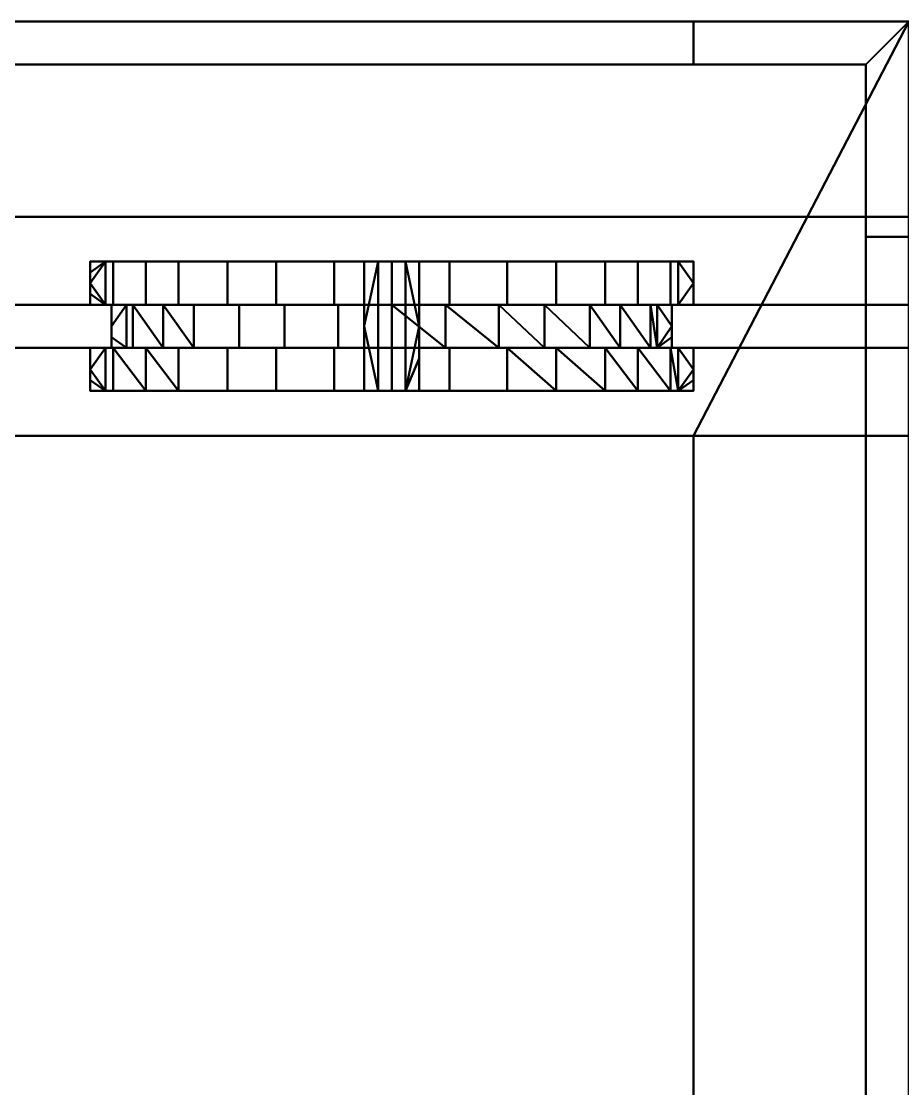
# Model space of a CAD drawing. Header units: millimetres. Extents: x -3275 to 3275, y -1040 to 450.
# Drawn here: x -2281 to -2076.5, y 202.3 to 450 of the extents above; entities that cross this region are included whole.
import ezdxf

# ---------------------------------------------------------------- set-up
doc = ezdxf.new("R2010")
doc.units = ezdxf.units.MM
doc.layers.add('I-FURN-PNLS', color=7, linetype='Continuous', lineweight=40)

msp = doc.modelspace()

# ---------------------------------------------------------------- meshes
at = {"layer": 'I-FURN-PNLS', "color": 7, "true_color": 0xf5f5f3}
mesh = msp.add_polyface(dxfattribs=at)
corners = [(-2075, 450, 150), (-2875, 450, 150), (-2875, -435, 150), (-2075, -435, 150), (-2125, -365.36, 150), (-2825, -365.36, 150), (-2825, 353.84, 150), (-2125, 353.84, 150)]
mesh.append_faces([[corners[k] for k in face] for face in [(3, 4, 5, 2), (6, 1, 2, 5)]], dxfattribs={"vtx0": -1, "vtx2": -1, "color": 7})
mesh.append_faces([[corners[k] for k in face] for face in [(3, 0, 7, 4), (6, 7, 0, 1)]], dxfattribs={"vtx1": -1, "vtx3": -1, "color": 7})
mesh = msp.add_polyface(dxfattribs=at)
corners = [(-2075, 450), (-2075, -435), (-2875, -435), (-2875, 450), (-2125, -365.36), (-2125, 353.84), (-2825, 353.84), (-2825, -365.36)]
mesh.append_faces([[corners[k] for k in face] for face in [(2, 7, 4, 1), (5, 0, 1, 4)]], dxfattribs={"vtx0": -1, "vtx2": -1, "color": 7})
mesh.append_faces([[corners[k] for k in face] for face in [(2, 3, 6, 7), (5, 6, 3, 0)]], dxfattribs={"vtx1": -1, "vtx3": -1, "color": 7})
mesh = msp.add_polyface(dxfattribs=at)
corners = [(-2875, 450, 150), (-2075, 450, 150), (-2075, 450), (-2875, 450)]
mesh.append_faces([[corners[k] for k in face] for face in [(0, 1, 2, 3)]], dxfattribs={"color": 7})
mesh = msp.add_polyface(dxfattribs=at)
corners = [(-2125, 450, 2175), (-2125, 440, 2175), (-2085, 440, 2175), (-2085, 400, 2175), (-2075, 400, 2175), (-2075, 450, 2175), (-2125, -435, 2175), (-2075, -435, 2175), (-2075, -385, 2175), (-2085, -385, 2175), (-2085, -425, 2175), (-2125, -425, 2175), (-2825, 450, 2175), (-2875, 450, 2175), (-2875, 400, 2175), (-2865, 400, 2175), (-2865, 440, 2175), (-2825, 440, 2175), (-2825, -435, 2175), (-2825, -425, 2175), (-2865, -425, 2175), (-2865, -385, 2175), (-2875, -385, 2175), (-2875, -435, 2175)]
mesh.append_faces([[corners[k] for k in face] for face in [(2, 5, 0, 1), (16, 13, 14, 15), (20, 23, 18, 19)]], dxfattribs={"vtx0": -1, "color": 7})
mesh.append_faces([[corners[k] for k in face] for face in [(4, 5, 2, 3), (6, 7, 10, 11), (12, 13, 16, 17)]], dxfattribs={"vtx1": -1, "color": 7})
mesh.append_faces([[corners[k] for k in face] for face in [(8, 9, 10, 7)]], dxfattribs={"vtx2": -1, "color": 7})
mesh.append_faces([[corners[k] for k in face] for face in [(20, 21, 22, 23)]], dxfattribs={"vtx3": -1, "color": 7})
mesh = msp.add_polyface(dxfattribs=at)
corners = [(-2125, 450, 150), (-2075, 450, 150), (-2075, 400, 150), (-2085, 400, 150), (-2085, 440, 150), (-2125, 440, 150), (-2125, -435, 150), (-2125, -425, 150), (-2085, -425, 150), (-2085, -385, 150), (-2075, -385, 150), (-2075, -435, 150), (-2825, 450, 150), (-2825, 440, 150), (-2865, 440, 150), (-2865, 400, 150), (-2875, 400, 150), (-2875, 450, 150), (-2825, -435, 150), (-2875, -435, 150), (-2875, -385, 150), (-2865, -385, 150), (-2865, -425, 150), (-2825, -425, 150)]
mesh.append_faces([[corners[k] for k in face] for face in [(8, 11, 6, 7), (14, 17, 12, 13), (22, 19, 20, 21)]], dxfattribs={"vtx0": -1, "color": 7})
mesh.append_faces([[corners[k] for k in face] for face in [(0, 1, 4, 5), (10, 11, 8, 9), (18, 19, 22, 23)]], dxfattribs={"vtx1": -1, "color": 7})
mesh.append_faces([[corners[k] for k in face] for face in [(2, 3, 4, 1)]], dxfattribs={"vtx2": -1, "color": 7})
mesh.append_faces([[corners[k] for k in face] for face in [(14, 15, 16, 17)]], dxfattribs={"vtx3": -1, "color": 7})
mesh = msp.add_polyface(dxfattribs=at)
corners = [(-2875, 450, 2200), (-2875, -435, 2200), (-2075, -435, 2200), (-2075, 450, 2200)]
mesh.append_faces([[corners[k] for k in face] for face in [(3, 0, 1, 2)]], dxfattribs={"color": 7})
mesh = msp.add_polyface(dxfattribs=at)
corners = [(-2875, 450, 2175), (-2075, 450, 2175), (-2075, -435, 2175), (-2875, -435, 2175)]
mesh.append_faces([[corners[k] for k in face] for face in [(2, 3, 0, 1)]], dxfattribs={"color": 7})
mesh = msp.add_polyface(dxfattribs=at)
corners = [(-2875, 450, 2200), (-2075, 450, 2200), (-2075, 450, 2175), (-2875, 450, 2175)]
mesh.append_faces([[corners[k] for k in face] for face in [(0, 1, 2, 3)]], dxfattribs={"color": 7})
mesh = msp.add_polyface(dxfattribs=at)
corners = [(-2125, 450, 2175), (-2075, 450, 2175), (-2075, 450, 150), (-2125, 450, 150)]
mesh.append_faces([[corners[k] for k in face] for face in [(0, 1, 2, 3)]], dxfattribs={"color": 7})
mesh = msp.add_polyface(dxfattribs=at)
corners = [(-2125, 440, 2175), (-2125, 450, 2175), (-2125, 450, 150), (-2125, 440, 150)]
mesh.append_faces([[corners[k] for k in face] for face in [(0, 1, 2, 3)]], dxfattribs={"color": 7})
mesh = msp.add_polyface(dxfattribs=at)
corners = [(-2865, 440, 173.99), (-2865, -425, 173.99), (-2085, -425, 173.99), (-2085, 440, 173.99)]
mesh.append_faces([[corners[k] for k in face] for face in [(3, 0, 1, 2)]], dxfattribs={"color": 7})
mesh = msp.add_polyface(dxfattribs=at)
corners = [(-2865, 440, 148.99), (-2085, 440, 148.99), (-2085, -425, 148.99), (-2865, -425, 148.99)]
mesh.append_faces([[corners[k] for k in face] for face in [(2, 3, 0, 1)]], dxfattribs={"color": 7})
mesh = msp.add_polyface(dxfattribs=at)
corners = [(-2865, 440, 173.99), (-2085, 440, 173.99), (-2085, 440, 148.99), (-2865, 440, 148.99)]
mesh.append_faces([[corners[k] for k in face] for face in [(0, 1, 2, 3)]], dxfattribs={"color": 7})
mesh = msp.add_polyface(dxfattribs=at)
corners = [(-2865, 440, 300), (-2865, -425, 300), (-2085, -425, 300), (-2085, 440, 300)]
mesh.append_faces([[corners[k] for k in face] for face in [(3, 0, 1, 2)]], dxfattribs={"color": 7})
mesh = msp.add_polyface(dxfattribs=at)
corners = [(-2865, 440, 275), (-2085, 440, 275), (-2085, -425, 275), (-2865, -425, 275)]
mesh.append_faces([[corners[k] for k in face] for face in [(2, 3, 0, 1)]], dxfattribs={"color": 7})
mesh = msp.add_polyface(dxfattribs=at)
corners = [(-2865, 440, 300), (-2085, 440, 300), (-2085, 440, 275), (-2865, 440, 275)]
mesh.append_faces([[corners[k] for k in face] for face in [(0, 1, 2, 3)]], dxfattribs={"color": 7})
mesh = msp.add_polyface(dxfattribs=at)
corners = [(-2865, 440, 680), (-2865, -425, 680), (-2085, -425, 680), (-2085, 440, 680)]
mesh.append_faces([[corners[k] for k in face] for face in [(3, 0, 1, 2)]], dxfattribs={"color": 7})
mesh = msp.add_polyface(dxfattribs=at)
corners = [(-2865, 440, 655), (-2085, 440, 655), (-2085, -425, 655), (-2865, -425, 655)]
mesh.append_faces([[corners[k] for k in face] for face in [(2, 3, 0, 1)]], dxfattribs={"color": 7})
mesh = msp.add_polyface(dxfattribs=at)
corners = [(-2865, 440, 680), (-2085, 440, 680), (-2085, 440, 655), (-2865, 440, 655)]
mesh.append_faces([[corners[k] for k in face] for face in [(0, 1, 2, 3)]], dxfattribs={"color": 7})
mesh = msp.add_polyface(dxfattribs=at)
corners = [(-2865, 440, 1060), (-2865, -425, 1060), (-2085, -425, 1060), (-2085, 440, 1060)]
mesh.append_faces([[corners[k] for k in face] for face in [(3, 0, 1, 2)]], dxfattribs={"color": 7})
mesh = msp.add_polyface(dxfattribs=at)
corners = [(-2865, 440, 1035), (-2085, 440, 1035), (-2085, -425, 1035), (-2865, -425, 1035)]
mesh.append_faces([[corners[k] for k in face] for face in [(2, 3, 0, 1)]], dxfattribs={"color": 7})
mesh = msp.add_polyface(dxfattribs=at)
corners = [(-2865, 440, 1060), (-2085, 440, 1060), (-2085, 440, 1035), (-2865, 440, 1035)]
mesh.append_faces([[corners[k] for k in face] for face in [(0, 1, 2, 3)]], dxfattribs={"color": 7})
mesh = msp.add_polyface(dxfattribs=at)
corners = [(-2865, 440, 1440), (-2865, -425, 1440), (-2085, -425, 1440), (-2085, 440, 1440)]
mesh.append_faces([[corners[k] for k in face] for face in [(3, 0, 1, 2)]], dxfattribs={"color": 7})
mesh = msp.add_polyface(dxfattribs=at)
corners = [(-2865, 440, 1415), (-2085, 440, 1415), (-2085, -425, 1415), (-2865, -425, 1415)]
mesh.append_faces([[corners[k] for k in face] for face in [(2, 3, 0, 1)]], dxfattribs={"color": 7})
mesh = msp.add_polyface(dxfattribs=at)
corners = [(-2865, 440, 1440), (-2085, 440, 1440), (-2085, 440, 1415), (-2865, 440, 1415)]
mesh.append_faces([[corners[k] for k in face] for face in [(0, 1, 2, 3)]], dxfattribs={"color": 7})
mesh = msp.add_polyface(dxfattribs=at)
corners = [(-2865, 440, 1820), (-2865, -425, 1820), (-2085, -425, 1820), (-2085, 440, 1820)]
mesh.append_faces([[corners[k] for k in face] for face in [(3, 0, 1, 2)]], dxfattribs={"color": 7})
mesh = msp.add_polyface(dxfattribs=at)
corners = [(-2865, 440, 1795), (-2085, 440, 1795), (-2085, -425, 1795), (-2865, -425, 1795)]
mesh.append_faces([[corners[k] for k in face] for face in [(2, 3, 0, 1)]], dxfattribs={"color": 7})
mesh = msp.add_polyface(dxfattribs=at)
corners = [(-2865, 440, 1820), (-2085, 440, 1820), (-2085, 440, 1795), (-2865, 440, 1795)]
mesh.append_faces([[corners[k] for k in face] for face in [(0, 1, 2, 3)]], dxfattribs={"color": 7})
mesh = msp.add_polyface(dxfattribs=at)
corners = [(-2085, 440, 2175), (-2125, 440, 2175), (-2125, 440, 150), (-2085, 440, 150)]
mesh.append_faces([[corners[k] for k in face] for face in [(3, 0, 1, 2)]], dxfattribs={"color": 7})
mesh = msp.add_polyface(dxfattribs=at)
corners = [(-2085, 400, 2175), (-2085, 440, 2175), (-2085, 440, 150), (-2085, 400, 150)]
mesh.append_faces([[corners[k] for k in face] for face in [(3, 0, 1, 2)]], dxfattribs={"color": 7})
mesh = msp.add_polyface(dxfattribs=at)
corners = [(-2085, 440, 173.99), (-2085, -425, 173.99), (-2085, -425, 148.99), (-2085, 440, 148.99)]
mesh.append_faces([[corners[k] for k in face] for face in [(0, 1, 2, 3)]], dxfattribs={"color": 7})
mesh = msp.add_polyface(dxfattribs=at)
corners = [(-2085, 440, 300), (-2085, -425, 300), (-2085, -425, 275), (-2085, 440, 275)]
mesh.append_faces([[corners[k] for k in face] for face in [(0, 1, 2, 3)]], dxfattribs={"color": 7})
mesh = msp.add_polyface(dxfattribs=at)
corners = [(-2085, 440, 680), (-2085, -425, 680), (-2085, -425, 655), (-2085, 440, 655)]
mesh.append_faces([[corners[k] for k in face] for face in [(0, 1, 2, 3)]], dxfattribs={"color": 7})
mesh = msp.add_polyface(dxfattribs=at)
corners = [(-2085, 440, 1060), (-2085, -425, 1060), (-2085, -425, 1035), (-2085, 440, 1035)]
mesh.append_faces([[corners[k] for k in face] for face in [(0, 1, 2, 3)]], dxfattribs={"color": 7})
mesh = msp.add_polyface(dxfattribs=at)
corners = [(-2085, 440, 1440), (-2085, -425, 1440), (-2085, -425, 1415), (-2085, 440, 1415)]
mesh.append_faces([[corners[k] for k in face] for face in [(0, 1, 2, 3)]], dxfattribs={"color": 7})
mesh = msp.add_polyface(dxfattribs=at)
corners = [(-2085, 440, 1820), (-2085, -425, 1820), (-2085, -425, 1795), (-2085, 440, 1795)]
mesh.append_faces([[corners[k] for k in face] for face in [(0, 1, 2, 3)]], dxfattribs={"color": 7})
mesh = msp.add_polyface(dxfattribs=at)
corners = [(-2875, 353.84, -11.35), (-2875, 404.64, -11.35), (2875, 404.64, -11.35), (2875, 353.84, -11.35)]
mesh.append_faces([[corners[k] for k in face] for face in [(0, 1, 2, 3)]], dxfattribs={"color": 7})
mesh = msp.add_polyface(dxfattribs=at)
corners = [(-2875, 404.64, -11.35), (-2875, 404.64, -5), (2875, 404.64, -5), (2875, 404.64, -11.35)]
mesh.append_faces([[corners[k] for k in face] for face in [(0, 1, 2, 3)]], dxfattribs={"color": 7})
mesh = msp.add_polyface(dxfattribs=at)
corners = [(-2875, 404.64, -5), (-2875, 384.24, -5), (2875, 384.24, -5), (2875, 404.64, -5)]
mesh.append_faces([[corners[k] for k in face] for face in [(0, 1, 2, 3)]], dxfattribs={"color": 7})
mesh = msp.add_polyface(dxfattribs=at)
corners = [(-2075, 400, 2175), (-2085, 400, 2175), (-2085, 400, 150), (-2075, 400, 150)]
mesh.append_faces([[corners[k] for k in face] for face in [(3, 0, 1, 2)]], dxfattribs={"color": 7})
at = {"layer": 'I-FURN-PNLS', "color": 8, "true_color": 0x7f7f7f}
mesh = msp.add_polyface(dxfattribs=at)
corners = [(-2265, 384.24, 70), (-2259.67, 384.24, 96.79), (-2244.5, 384.24, 119.5), (-2221.79, 384.24, 134.67), (-2195, 384.24, 140), (-2168.21, 384.24, 134.67), (-2145.5, 384.24, 119.5), (-2130.33, 384.24, 96.79), (-2125, 384.24, 70), (-2125, 386.74, 70), (-2125, 389.24, 70), (-2125, 391.74, 70), (-2125, 394.24, 70), (-2130.33, 394.24, 96.79), (-2145.5, 394.24, 119.5), (-2168.21, 394.24, 134.67), (-2195, 394.24, 140), (-2221.79, 394.24, 134.67), (-2244.5, 394.24, 119.5), (-2259.67, 394.24, 96.79), (-2265, 394.24, 70), (-2265, 391.74, 70), (-2265, 389.24, 70), (-2265, 386.74, 70), (-2261.46, 384.24, 87.79), (-2128.54, 384.24, 87.79), (-2261.46, 394.24, 87.79), (-2128.54, 394.24, 87.79), (-2233.14, 384.24, 127.08), (-2233.14, 394.24, 127.08), (-2252.08, 394.24, 108.14), (-2252.08, 384.24, 108.14), (-2208.39, 394.24, 137.34), (-2208.39, 384.24, 137.34), (-2156.86, 394.24, 127.08), (-2156.86, 384.24, 127.08), (-2137.92, 394.24, 108.14), (-2137.92, 384.24, 108.14), (-2181.61, 384.24, 137.34), (-2181.61, 394.24, 137.34)]
mesh.append_faces([[corners[k] for k in face] for face in [(22, 24, 26, 21), (25, 10, 27)]], dxfattribs={"vtx0": -1, "vtx1": -1, "vtx2": -1, "color": 8})
mesh.append_faces([[corners[k] for k in face] for face in [(1, 19, 26, 24), (13, 7, 25, 27), (3, 17, 29, 28), (30, 31, 2, 18), (32, 33, 4, 16), (19, 1, 31, 30), (28, 29, 18, 2), (17, 3, 33, 32), (34, 35, 6, 14), (36, 37, 7, 13), (15, 5, 35, 34), (38, 39, 16, 4), (14, 6, 37, 36), (39, 38, 5, 15)]], dxfattribs={"vtx0": -1, "vtx2": -1, "color": 8})
mesh.append_faces([[corners[k] for k in face] for face in [(9, 10, 25, 8)]], dxfattribs={"vtx1": -1, "color": 8})
mesh.append_faces([[corners[k] for k in face] for face in [(26, 20, 21), (23, 0, 24, 22), (11, 12, 27, 10)]], dxfattribs={"vtx2": -1, "color": 8})
mesh = msp.add_polyface(dxfattribs=at)
corners = [(-2125, 394.24, 70), (-2125, 391.74, 70), (-2125, 389.24, 70), (-2125, 386.74, 70), (-2125, 384.24, 70), (-2130.33, 384.24, 43.21), (-2145.5, 384.24, 20.5), (-2168.21, 384.24, 5.33), (-2195, 384.24), (-2221.79, 384.24, 5.33), (-2244.5, 384.24, 20.5), (-2259.67, 384.24, 43.21), (-2265, 384.24, 70), (-2265, 386.74, 70), (-2265, 389.24, 70), (-2265, 391.74, 70), (-2265, 394.24, 70), (-2259.67, 394.24, 43.21), (-2244.5, 394.24, 20.5), (-2221.79, 394.24, 5.33), (-2195, 394.24), (-2168.21, 394.24, 5.33), (-2145.5, 394.24, 20.5), (-2130.33, 394.24, 43.21), (-2128.54, 384.24, 52.21), (-2261.46, 384.24, 52.21), (-2128.54, 394.24, 52.21), (-2261.46, 394.24, 52.21), (-2137.92, 394.24, 31.86), (-2137.92, 384.24, 31.86), (-2156.86, 384.24, 12.92), (-2156.86, 394.24, 12.92), (-2181.61, 394.24, 2.66), (-2181.61, 384.24, 2.66), (-2208.39, 384.24, 2.66), (-2208.39, 394.24, 2.66), (-2233.14, 384.24, 12.92), (-2233.14, 394.24, 12.92), (-2252.08, 384.24, 31.86), (-2252.08, 394.24, 31.86)]
mesh.append_faces([[corners[k] for k in face] for face in [(26, 2, 24)]], dxfattribs={"vtx0": -1, "vtx1": -1, "vtx2": -1, "color": 8})
mesh.append_faces([[corners[k] for k in face] for face in [(25, 13, 14, 27)]], dxfattribs={"vtx0": -1, "vtx2": -1, "vtx3": -1, "color": 8})
mesh.append_faces([[corners[k] for k in face] for face in [(12, 13, 25)]], dxfattribs={"vtx1": -1, "color": 8})
mesh.append_faces([[corners[k] for k in face] for face in [(28, 23, 5, 29), (24, 5, 23, 26), (29, 6, 22, 28), (31, 22, 6, 30), (27, 17, 11, 25), (21, 31, 30, 7), (20, 32, 33, 8), (7, 33, 32, 21), (35, 20, 8, 34), (37, 19, 9, 36), (10, 38, 39, 18), (38, 11, 17, 39), (18, 37, 36, 10), (34, 9, 19, 35)]], dxfattribs={"vtx1": -1, "vtx3": -1, "color": 8})
mesh.append_faces([[corners[k] for k in face] for face in [(15, 16, 27, 14), (3, 4, 24, 2)]], dxfattribs={"vtx2": -1, "color": 8})
mesh.append_faces([[corners[k] for k in face] for face in [(26, 0, 1, 2)]], dxfattribs={"vtx3": -1, "color": 8})
mesh = msp.add_polyface(dxfattribs=at)
corners = [(-2265, 394.24, 70), (-2259.67, 394.24, 96.79), (-2244.5, 394.24, 119.5), (-2221.79, 394.24, 134.67), (-2195, 394.24, 140), (-2168.21, 394.24, 134.67), (-2145.5, 394.24, 119.5), (-2130.33, 394.24, 96.79), (-2125, 394.24, 70), (-2130.33, 394.24, 43.21), (-2145.5, 394.24, 20.5), (-2168.21, 394.24, 5.33), (-2195, 394.24), (-2221.79, 394.24, 5.33), (-2244.5, 394.24, 20.5), (-2259.67, 394.24, 43.21), (-2188.61, 394.24, 70), (-2191.8, 394.24, 75.53), (-2198.19, 394.24, 75.53), (-2201.39, 394.24, 70), (-2198.19, 394.24, 64.47), (-2191.8, 394.24, 64.47)]
mesh.append_faces([[corners[k] for k in face] for face in [(4, 18, 3)]], dxfattribs={"vtx0": -1, "vtx1": -1, "color": 8})
mesh.append_faces([[corners[k] for k in face] for face in [(19, 0, 1, 18)]], dxfattribs={"vtx0": -1, "vtx2": -1, "color": 8})
mesh.append_faces([[corners[k] for k in face] for face in [(18, 1, 2, 3), (21, 10, 11, 12), (17, 5, 6, 7)]], dxfattribs={"vtx0": -1, "vtx3": -1, "color": 8})
mesh.append_faces([[corners[k] for k in face] for face in [(14, 15, 20, 13), (8, 9, 16)]], dxfattribs={"vtx1": -1, "vtx2": -1, "color": 8})
mesh.append_faces([[corners[k] for k in face] for face in [(12, 13, 20, 21), (19, 20, 15, 0), (21, 16, 9, 10), (4, 5, 17, 18), (16, 17, 7, 8)]], dxfattribs={"vtx1": -1, "vtx3": -1, "color": 8})
mesh = msp.add_polyface(dxfattribs=at)
corners = [(-2188.61, 394.24, 70), (-2191.8, 394.24, 64.47), (-2198.19, 394.24, 64.47), (-2201.39, 394.24, 70), (-2201.39, 386.74, 70), (-2201.39, 379.24, 70), (-2201.39, 371.74, 70), (-2201.39, 364.24, 70), (-2198.19, 364.24, 64.47), (-2191.8, 364.24, 64.47), (-2188.61, 364.24, 70), (-2188.61, 371.74, 70), (-2188.61, 379.24, 70), (-2188.61, 386.74, 70)]
mesh.append_faces([[corners[k] for k in face] for face in [(8, 5, 6, 7)]], dxfattribs={"vtx0": -1, "color": 8})
mesh.append_faces([[corners[k] for k in face] for face in [(8, 2, 5)]], dxfattribs={"vtx0": -1, "vtx1": -1, "vtx2": -1, "color": 8})
mesh.append_faces([[corners[k] for k in face] for face in [(9, 11, 12, 1)]], dxfattribs={"vtx0": -1, "vtx2": -1, "vtx3": -1, "color": 8})
mesh.append_faces([[corners[k] for k in face] for face in [(1, 2, 8, 9)]], dxfattribs={"vtx1": -1, "vtx3": -1, "color": 8})
mesh.append_faces([[corners[k] for k in face] for face in [(13, 0, 1, 12), (9, 10, 11)]], dxfattribs={"vtx2": -1, "color": 8})
mesh.append_faces([[corners[k] for k in face] for face in [(2, 3, 4, 5)]], dxfattribs={"vtx3": -1, "color": 8})
mesh = msp.add_polyface(dxfattribs=at)
corners = [(-2201.39, 364.24, 70), (-2201.39, 371.74, 70), (-2201.39, 379.24, 70), (-2201.39, 386.74, 70), (-2201.39, 394.24, 70), (-2198.19, 394.24, 75.53), (-2191.8, 394.24, 75.53), (-2188.61, 394.24, 70), (-2188.61, 386.74, 70), (-2188.61, 379.24, 70), (-2188.61, 371.74, 70), (-2188.61, 364.24, 70), (-2191.8, 364.24, 75.53), (-2198.19, 364.24, 75.53)]
mesh.append_faces([[corners[k] for k in face] for face in [(6, 9, 12), (2, 5, 13)]], dxfattribs={"vtx0": -1, "vtx1": -1, "vtx2": -1, "color": 8})
mesh.append_faces([[corners[k] for k in face] for face in [(6, 12, 13, 5)]], dxfattribs={"vtx0": -1, "vtx2": -1, "color": 8})
mesh.append_faces([[corners[k] for k in face] for face in [(10, 11, 12, 9), (3, 4, 5, 2)]], dxfattribs={"vtx2": -1, "color": 8})
mesh.append_faces([[corners[k] for k in face] for face in [(6, 7, 8, 9), (13, 0, 1, 2)]], dxfattribs={"vtx3": -1, "color": 8})
at = {"layer": 'I-FURN-PNLS', "color": 7, "true_color": 0xf5f5f3}
mesh = msp.add_polyface(dxfattribs=at)
corners = [(-2875, 384.24, -5), (-2875, 384.24), (2875, 384.24), (2875, 384.24, -5)]
mesh.append_faces([[corners[k] for k in face] for face in [(3, 0, 1, 2)]], dxfattribs={"color": 7})
mesh = msp.add_polyface(dxfattribs=at)
corners = [(-2875, 384.24), (-2875, 374.24), (2875, 374.24), (2875, 384.24)]
mesh.append_faces([[corners[k] for k in face] for face in [(0, 1, 2, 3)]], dxfattribs={"color": 7})
at = {"layer": 'I-FURN-PNLS', "color": 8, "true_color": 0x7f7f7f}
mesh = msp.add_polyface(dxfattribs=at)
corners = [(-2125, 384.24, 70), (-2130.33, 384.24, 96.79), (-2145.5, 384.24, 119.5), (-2168.21, 384.24, 134.67), (-2195, 384.24, 140), (-2221.79, 384.24, 134.67), (-2244.5, 384.24, 119.5), (-2259.67, 384.24, 96.79), (-2265, 384.24, 70), (-2259.67, 384.24, 43.21), (-2244.5, 384.24, 20.5), (-2221.79, 384.24, 5.33), (-2195, 384.24), (-2168.21, 384.24, 5.33), (-2145.5, 384.24, 20.5), (-2130.33, 384.24, 43.21), (-2260, 384.24, 70), (-2255.05, 384.24, 94.87), (-2240.96, 384.24, 115.96), (-2219.87, 384.24, 130.05), (-2195, 384.24, 135), (-2170.13, 384.24, 130.05), (-2149.04, 384.24, 115.96), (-2134.95, 384.24, 94.87), (-2130, 384.24, 70), (-2134.95, 384.24, 45.13), (-2149.04, 384.24, 24.04), (-2170.13, 384.24, 9.95), (-2195, 384.24, 5), (-2219.87, 384.24, 9.95), (-2240.96, 384.24, 24.04), (-2255.05, 384.24, 45.13)]
mesh.append_faces([[corners[k] for k in face] for face in [(13, 27, 28, 12), (29, 11, 12, 28), (11, 29, 30, 10), (31, 9, 10, 30), (9, 31, 16, 8), (19, 5, 6, 18), (17, 7, 8, 16), (7, 17, 18, 6)]], dxfattribs={"vtx0": -1, "vtx2": -1, "color": 8})
mesh.append_faces([[corners[k] for k in face] for face in [(14, 15, 25, 26), (24, 25, 15, 0), (26, 27, 13, 14), (0, 1, 23, 24), (22, 23, 1, 2), (2, 3, 21, 22), (3, 4, 20, 21), (4, 5, 19, 20)]], dxfattribs={"vtx1": -1, "vtx3": -1, "color": 8})
mesh = msp.add_polyface(dxfattribs=at)
corners = [(-2260, 374.24, 70), (-2255.05, 374.24, 94.87), (-2240.96, 374.24, 115.96), (-2219.87, 374.24, 130.05), (-2195, 374.24, 135), (-2170.13, 374.24, 130.05), (-2149.04, 374.24, 115.96), (-2134.95, 374.24, 94.87), (-2130, 374.24, 70), (-2130, 376.74, 70), (-2130, 379.24, 70), (-2130, 381.74, 70), (-2130, 384.24, 70), (-2134.95, 384.24, 94.87), (-2149.04, 384.24, 115.96), (-2170.13, 384.24, 130.05), (-2195, 384.24, 135), (-2219.87, 384.24, 130.05), (-2240.96, 384.24, 115.96), (-2255.05, 384.24, 94.87), (-2260, 384.24, 70), (-2260, 381.74, 70), (-2260, 379.24, 70), (-2260, 376.74, 70), (-2256.59, 374.24, 87.15), (-2133.41, 374.24, 87.15), (-2256.59, 384.24, 87.15), (-2133.41, 384.24, 87.15), (-2230.42, 374.24, 123.01), (-2230.42, 384.24, 123.01), (-2248.01, 384.24, 105.42), (-2248.01, 374.24, 105.42), (-2207.44, 384.24, 132.53), (-2207.44, 374.24, 132.53), (-2159.58, 384.24, 123.01), (-2159.58, 374.24, 123.01), (-2141.99, 384.24, 105.42), (-2141.99, 374.24, 105.42), (-2182.56, 374.24, 132.53), (-2182.56, 384.24, 132.53)]
mesh.append_faces([[corners[k] for k in face] for face in [(27, 10, 11, 12)]], dxfattribs={"vtx0": -1, "color": 8})
mesh.append_faces([[corners[k] for k in face] for face in [(37, 14, 6), (25, 13, 7)]], dxfattribs={"vtx0": -1, "vtx1": -1, "color": 8})
mesh.append_faces([[corners[k] for k in face] for face in [(24, 26, 22, 23)]], dxfattribs={"vtx0": -1, "vtx1": -1, "vtx3": -1, "color": 8})
mesh.append_faces([[corners[k] for k in face] for face in [(1, 19, 26, 24), (6, 14, 34), (3, 17, 29, 28), (32, 33, 4, 16), (18, 2, 28, 29), (19, 1, 31), (17, 3, 33, 32), (7, 13, 36), (15, 5, 35), (2, 18, 30), (5, 15, 39), (16, 4, 38)]], dxfattribs={"vtx0": -1, "vtx2": -1, "color": 8})
mesh.append_faces([[corners[k] for k in face] for face in [(9, 10, 25, 8)]], dxfattribs={"vtx1": -1, "color": 8})
mesh.append_faces([[corners[k] for k in face] for face in [(27, 13, 25, 10)]], dxfattribs={"vtx1": -1, "vtx2": -1, "vtx3": -1, "color": 8})
mesh.append_faces([[corners[k] for k in face] for face in [(31, 2, 30, 19), (34, 15, 35, 6), (36, 14, 37, 7), (39, 16, 38, 5)]], dxfattribs={"vtx1": -1, "vtx3": -1, "color": 8})
mesh.append_faces([[corners[k] for k in face] for face in [(23, 0, 24)]], dxfattribs={"vtx2": -1, "color": 8})
mesh.append_faces([[corners[k] for k in face] for face in [(26, 20, 21, 22)]], dxfattribs={"vtx3": -1, "color": 8})
mesh = msp.add_polyface(dxfattribs=at)
corners = [(-2130, 384.24, 70), (-2130, 381.74, 70), (-2130, 379.24, 70), (-2130, 376.74, 70), (-2130, 374.24, 70), (-2134.95, 374.24, 45.13), (-2149.04, 374.24, 24.04), (-2170.13, 374.24, 9.95), (-2195, 374.24, 5), (-2219.87, 374.24, 9.95), (-2240.96, 374.24, 24.04), (-2255.05, 374.24, 45.13), (-2260, 374.24, 70), (-2260, 376.74, 70), (-2260, 379.24, 70), (-2260, 381.74, 70), (-2260, 384.24, 70), (-2255.05, 384.24, 45.13), (-2240.96, 384.24, 24.04), (-2219.87, 384.24, 9.95), (-2195, 384.24, 5), (-2170.13, 384.24, 9.95), (-2149.04, 384.24, 24.04), (-2134.95, 384.24, 45.13), (-2133.41, 374.24, 52.85), (-2256.59, 374.24, 52.85), (-2133.41, 384.24, 52.85), (-2256.59, 384.24, 52.85), (-2141.99, 384.24, 34.58), (-2141.99, 374.24, 34.58), (-2159.58, 374.24, 16.99), (-2159.58, 384.24, 16.99), (-2182.56, 384.24, 7.47), (-2182.56, 374.24, 7.47), (-2207.44, 374.24, 7.47), (-2207.44, 384.24, 7.47), (-2230.42, 374.24, 16.99), (-2230.42, 384.24, 16.99), (-2248.01, 374.24, 34.58), (-2248.01, 384.24, 34.58)]
mesh.append_faces([[corners[k] for k in face] for face in [(24, 26, 2, 3)]], dxfattribs={"vtx0": -1, "vtx1": -1, "vtx3": -1, "color": 8})
mesh.append_faces([[corners[k] for k in face] for face in [(25, 13, 14, 27)]], dxfattribs={"vtx0": -1, "vtx2": -1, "vtx3": -1, "color": 8})
mesh.append_faces([[corners[k] for k in face] for face in [(12, 13, 25)]], dxfattribs={"vtx1": -1, "color": 8})
mesh.append_faces([[corners[k] for k in face] for face in [(9, 36, 37, 19), (32, 21, 7, 33), (24, 5, 23, 26), (29, 6, 22, 28), (31, 22, 6, 30), (27, 17, 11, 25), (5, 29, 28, 23), (21, 31, 30, 7), (33, 8, 20, 32), (35, 20, 8, 34), (38, 11, 17, 39), (34, 9, 19, 35), (39, 18, 10, 38), (18, 37, 36, 10)]], dxfattribs={"vtx1": -1, "vtx3": -1, "color": 8})
mesh.append_faces([[corners[k] for k in face] for face in [(3, 4, 24), (15, 16, 27, 14)]], dxfattribs={"vtx2": -1, "color": 8})
mesh.append_faces([[corners[k] for k in face] for face in [(26, 0, 1, 2)]], dxfattribs={"vtx3": -1, "color": 8})
at = {"layer": 'I-FURN-PNLS', "color": 7, "true_color": 0xf5f5f3}
mesh = msp.add_polyface(dxfattribs=at)
corners = [(-2875, 374.24), (-2875, 374.24, -5), (2875, 374.24, -5), (2875, 374.24)]
mesh.append_faces([[corners[k] for k in face] for face in [(2, 3, 0, 1)]], dxfattribs={"color": 7})
mesh = msp.add_polyface(dxfattribs=at)
corners = [(-2875, 374.24, -5), (-2875, 353.84, -5), (2875, 353.84, -5), (2875, 374.24, -5)]
mesh.append_faces([[corners[k] for k in face] for face in [(0, 1, 2, 3)]], dxfattribs={"color": 7})
at = {"layer": 'I-FURN-PNLS', "color": 8, "true_color": 0x7f7f7f}
mesh = msp.add_polyface(dxfattribs=at)
corners = [(-2265, 364.24, 70), (-2259.67, 364.24, 96.79), (-2244.5, 364.24, 119.5), (-2221.79, 364.24, 134.67), (-2195, 364.24, 140), (-2168.21, 364.24, 134.67), (-2145.5, 364.24, 119.5), (-2130.33, 364.24, 96.79), (-2125, 364.24, 70), (-2125, 366.74, 70), (-2125, 369.24, 70), (-2125, 371.74, 70), (-2125, 374.24, 70), (-2130.33, 374.24, 96.79), (-2145.5, 374.24, 119.5), (-2168.21, 374.24, 134.67), (-2195, 374.24, 140), (-2221.79, 374.24, 134.67), (-2244.5, 374.24, 119.5), (-2259.67, 374.24, 96.79), (-2265, 374.24, 70), (-2265, 371.74, 70), (-2265, 369.24, 70), (-2265, 366.74, 70), (-2261.46, 364.24, 87.79), (-2128.54, 364.24, 87.79), (-2261.46, 374.24, 87.79), (-2128.54, 374.24, 87.79), (-2233.14, 364.24, 127.08), (-2233.14, 374.24, 127.08), (-2252.08, 374.24, 108.14), (-2252.08, 364.24, 108.14), (-2208.39, 374.24, 137.34), (-2208.39, 364.24, 137.34), (-2156.86, 374.24, 127.08), (-2156.86, 364.24, 127.08), (-2137.92, 374.24, 108.14), (-2137.92, 364.24, 108.14), (-2181.61, 364.24, 137.34), (-2181.61, 374.24, 137.34)]
mesh.append_faces([[corners[k] for k in face] for face in [(27, 10, 11, 12)]], dxfattribs={"vtx0": -1, "color": 8})
mesh.append_faces([[corners[k] for k in face] for face in [(37, 14, 6), (25, 13, 7)]], dxfattribs={"vtx0": -1, "vtx1": -1, "color": 8})
mesh.append_faces([[corners[k] for k in face] for face in [(26, 22, 24)]], dxfattribs={"vtx0": -1, "vtx1": -1, "vtx2": -1, "color": 8})
mesh.append_faces([[corners[k] for k in face] for face in [(1, 19, 26, 24), (6, 14, 34), (3, 17, 29, 28), (32, 33, 4, 16), (18, 2, 28, 29), (19, 1, 31), (17, 3, 33, 32), (16, 4, 38, 39), (7, 13, 36), (15, 5, 35), (2, 18, 30), (5, 15, 39, 38)]], dxfattribs={"vtx0": -1, "vtx2": -1, "color": 8})
mesh.append_faces([[corners[k] for k in face] for face in [(9, 10, 25, 8)]], dxfattribs={"vtx1": -1, "color": 8})
mesh.append_faces([[corners[k] for k in face] for face in [(27, 13, 25, 10)]], dxfattribs={"vtx1": -1, "vtx2": -1, "vtx3": -1, "color": 8})
mesh.append_faces([[corners[k] for k in face] for face in [(31, 2, 30, 19), (34, 15, 35, 6), (36, 14, 37, 7)]], dxfattribs={"vtx1": -1, "vtx3": -1, "color": 8})
mesh.append_faces([[corners[k] for k in face] for face in [(23, 0, 24, 22)]], dxfattribs={"vtx2": -1, "color": 8})
mesh.append_faces([[corners[k] for k in face] for face in [(26, 20, 21, 22)]], dxfattribs={"vtx3": -1, "color": 8})
mesh = msp.add_polyface(dxfattribs=at)
corners = [(-2125, 374.24, 70), (-2125, 371.74, 70), (-2125, 369.24, 70), (-2125, 366.74, 70), (-2125, 364.24, 70), (-2130.33, 364.24, 43.21), (-2145.5, 364.24, 20.5), (-2168.21, 364.24, 5.33), (-2195, 364.24), (-2221.79, 364.24, 5.33), (-2244.5, 364.24, 20.5), (-2259.67, 364.24, 43.21), (-2265, 364.24, 70), (-2265, 366.74, 70), (-2265, 369.24, 70), (-2265, 371.74, 70), (-2265, 374.24, 70), (-2259.67, 374.24, 43.21), (-2244.5, 374.24, 20.5), (-2221.79, 374.24, 5.33), (-2195, 374.24), (-2168.21, 374.24, 5.33), (-2145.5, 374.24, 20.5), (-2130.33, 374.24, 43.21), (-2128.54, 364.24, 52.21), (-2261.46, 364.24, 52.21), (-2128.54, 374.24, 52.21), (-2261.46, 374.24, 52.21), (-2137.92, 374.24, 31.86), (-2137.92, 364.24, 31.86), (-2156.86, 364.24, 12.92), (-2156.86, 374.24, 12.92), (-2181.61, 374.24, 2.66), (-2181.61, 364.24, 2.66), (-2208.39, 364.24, 2.66), (-2208.39, 374.24, 2.66), (-2233.14, 364.24, 12.92), (-2233.14, 374.24, 12.92), (-2252.08, 364.24, 31.86), (-2252.08, 374.24, 31.86)]
mesh.append_faces([[corners[k] for k in face] for face in [(24, 26, 2, 3)]], dxfattribs={"vtx0": -1, "vtx1": -1, "vtx3": -1, "color": 8})
mesh.append_faces([[corners[k] for k in face] for face in [(25, 13, 14, 27)]], dxfattribs={"vtx0": -1, "vtx2": -1, "vtx3": -1, "color": 8})
mesh.append_faces([[corners[k] for k in face] for face in [(12, 13, 25)]], dxfattribs={"vtx1": -1, "color": 8})
mesh.append_faces([[corners[k] for k in face] for face in [(36, 10, 18, 37), (32, 21, 7, 33), (24, 5, 23, 26), (29, 6, 22, 28), (9, 36, 37, 19), (31, 22, 6, 30), (27, 17, 11, 25), (5, 29, 28, 23), (21, 31, 30, 7), (33, 8, 20, 32), (35, 20, 8, 34), (34, 9, 19, 35), (39, 18, 10, 38), (17, 39, 38, 11)]], dxfattribs={"vtx1": -1, "vtx3": -1, "color": 8})
mesh.append_faces([[corners[k] for k in face] for face in [(15, 16, 27, 14), (3, 4, 24)]], dxfattribs={"vtx2": -1, "color": 8})
mesh.append_faces([[corners[k] for k in face] for face in [(26, 0, 1, 2)]], dxfattribs={"vtx3": -1, "color": 8})
mesh = msp.add_polyface(dxfattribs=at)
corners = [(-2265, 374.24, 70), (-2259.67, 374.24, 96.79), (-2244.5, 374.24, 119.5), (-2221.79, 374.24, 134.67), (-2195, 374.24, 140), (-2168.21, 374.24, 134.67), (-2145.5, 374.24, 119.5), (-2130.33, 374.24, 96.79), (-2125, 374.24, 70), (-2130.33, 374.24, 43.21), (-2145.5, 374.24, 20.5), (-2168.21, 374.24, 5.33), (-2195, 374.24), (-2221.79, 374.24, 5.33), (-2244.5, 374.24, 20.5), (-2259.67, 374.24, 43.21), (-2130, 374.24, 70), (-2134.95, 374.24, 94.87), (-2149.04, 374.24, 115.96), (-2170.13, 374.24, 130.05), (-2195, 374.24, 135), (-2219.87, 374.24, 130.05), (-2240.96, 374.24, 115.96), (-2255.05, 374.24, 94.87), (-2260, 374.24, 70), (-2255.05, 374.24, 45.13), (-2240.96, 374.24, 24.04), (-2219.87, 374.24, 9.95), (-2195, 374.24, 5), (-2170.13, 374.24, 9.95), (-2149.04, 374.24, 24.04), (-2134.95, 374.24, 45.13)]
mesh.append_faces([[corners[k] for k in face] for face in [(13, 27, 28, 12), (29, 11, 12, 28), (11, 29, 30, 10), (31, 9, 10, 30), (9, 31, 16, 8), (19, 5, 6, 18), (17, 7, 8, 16), (7, 17, 18, 6)]], dxfattribs={"vtx0": -1, "vtx2": -1, "color": 8})
mesh.append_faces([[corners[k] for k in face] for face in [(14, 15, 25, 26), (24, 25, 15, 0), (26, 27, 13, 14), (0, 1, 23, 24), (22, 23, 1, 2), (2, 3, 21, 22), (3, 4, 20, 21), (4, 5, 19, 20)]], dxfattribs={"vtx1": -1, "vtx3": -1, "color": 8})
mesh = msp.add_polyface(dxfattribs=at)
corners = [(-2125, 364.24, 70), (-2130.33, 364.24, 96.79), (-2145.5, 364.24, 119.5), (-2168.21, 364.24, 134.67), (-2195, 364.24, 140), (-2221.79, 364.24, 134.67), (-2244.5, 364.24, 119.5), (-2259.67, 364.24, 96.79), (-2265, 364.24, 70), (-2259.67, 364.24, 43.21), (-2244.5, 364.24, 20.5), (-2221.79, 364.24, 5.33), (-2195, 364.24), (-2168.21, 364.24, 5.33), (-2145.5, 364.24, 20.5), (-2130.33, 364.24, 43.21), (-2201.39, 364.24, 70), (-2198.19, 364.24, 75.53), (-2191.8, 364.24, 75.53), (-2188.61, 364.24, 70), (-2191.8, 364.24, 64.47), (-2198.19, 364.24, 64.47)]
mesh.append_faces([[corners[k] for k in face] for face in [(4, 18, 3)]], dxfattribs={"vtx0": -1, "vtx1": -1, "color": 8})
mesh.append_faces([[corners[k] for k in face] for face in [(19, 0, 1, 18)]], dxfattribs={"vtx0": -1, "vtx2": -1, "color": 8})
mesh.append_faces([[corners[k] for k in face] for face in [(18, 1, 2, 3), (21, 10, 11, 12), (17, 5, 6, 7)]], dxfattribs={"vtx0": -1, "vtx3": -1, "color": 8})
mesh.append_faces([[corners[k] for k in face] for face in [(14, 15, 20, 13), (8, 9, 16)]], dxfattribs={"vtx1": -1, "vtx2": -1, "color": 8})
mesh.append_faces([[corners[k] for k in face] for face in [(12, 13, 20, 21), (19, 20, 15, 0), (21, 16, 9, 10), (4, 5, 17, 18), (16, 17, 7, 8)]], dxfattribs={"vtx1": -1, "vtx3": -1, "color": 8})
at = {"layer": 'I-FURN-PNLS', "color": 7, "true_color": 0xf5f5f3}
mesh = msp.add_polyface(dxfattribs=at)
corners = [(-2875, 353.84, -5), (-2875, 353.84, -11.35), (2875, 353.84, -11.35), (2875, 353.84, -5)]
mesh.append_faces([[corners[k] for k in face] for face in [(0, 1, 2, 3)]], dxfattribs={"color": 7})
mesh = msp.add_polyface(dxfattribs=at)
corners = [(-2125, 353.84, 150), (-2825, 353.84, 150), (-2825, 353.84), (-2125, 353.84)]
mesh.append_faces([[corners[k] for k in face] for face in [(0, 1, 2, 3)]], dxfattribs={"color": 7})
mesh = msp.add_polyface(dxfattribs=at)
corners = [(-2125, -365.36, 150), (-2125, 353.84, 150), (-2125, 353.84), (-2125, -365.36)]
mesh.append_faces([[corners[k] for k in face] for face in [(0, 1, 2, 3)]], dxfattribs={"color": 7})

doc.saveas('drawing.dxf')
